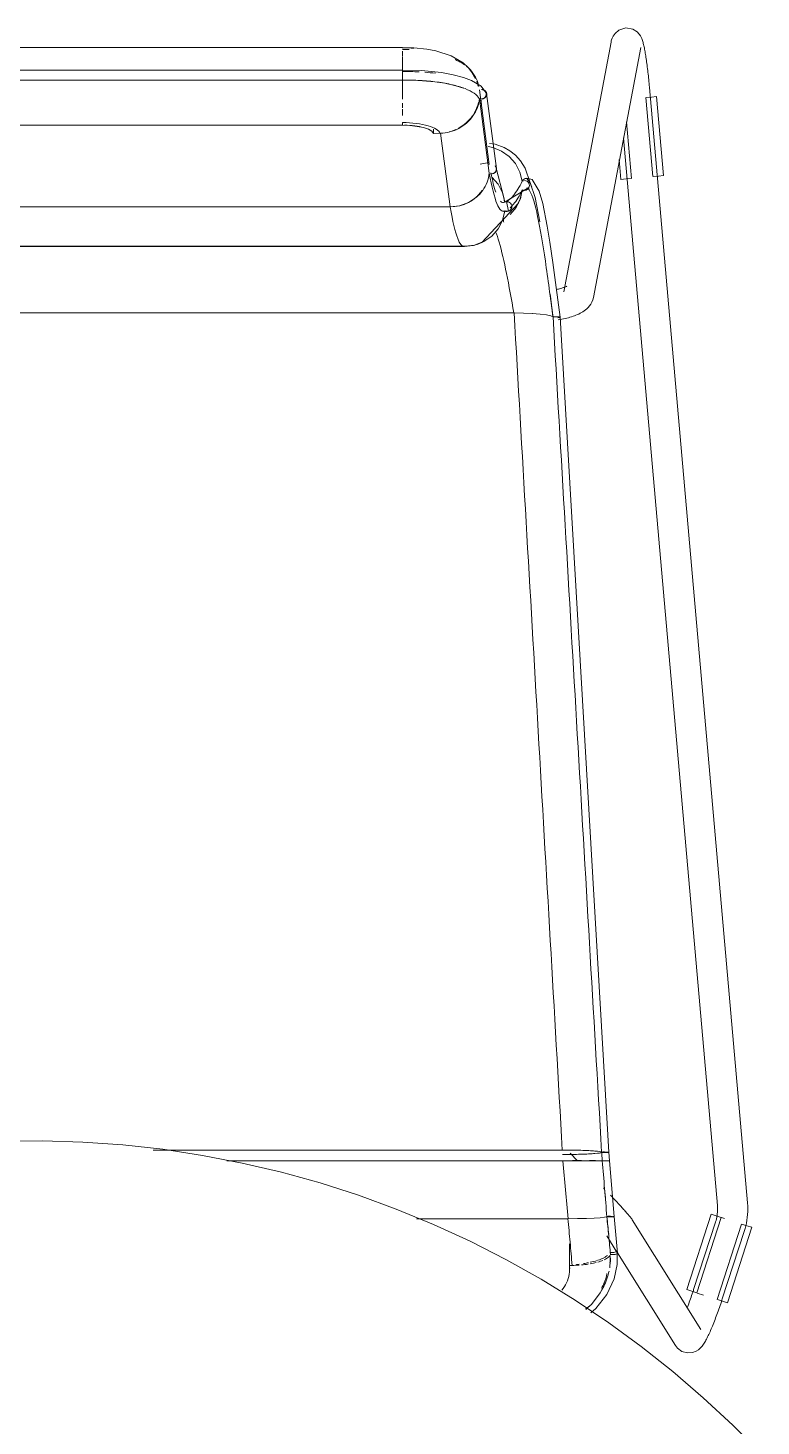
# Model space of a CAD drawing. Header units: millimetres. Extents: x 79795 to 317870, y -36033 to 97293.
# Drawn here: x 230289 to 230580, y 31346 to 31902 of the extents above; entities that cross this region are included whole.
import ezdxf

# ---------------------------------------------------------------- set-up
doc = ezdxf.new("R2010")
doc.units = ezdxf.units.MM
doc.header["$MEASUREMENT"] = 0
doc.layers.add('I-FURN', color=8, linetype='CONTINUOUS', lineweight=9)

msp = doc.modelspace()

# ---------------------------------------------------------------- linework, layer by layer
at = {"layer": 'I-FURN'}
for p, q in [((230524.03, 31900.78), (230526.78, 31901.61)), ((230526.78, 31901.61), (230529.54, 31901.13)), ((230520.98, 31896.43), (230520.89, 31896.02)), ((230521.12, 31896.95), (230520.98, 31896.43)), ((230521.33, 31897.57), (230521.12, 31896.95)), ((230521.71, 31898.37), (230521.33, 31897.57)), ((230522.45, 31899.45), (230521.71, 31898.37)), ((230524.03, 31900.78), (230522.45, 31899.45)), ((230529.54, 31901.13), (230531.2, 31900.09)), ((230531.2, 31900.09), (230532.05, 31899.18)), ((230532.05, 31899.18), (230532.53, 31898.47)), ((230532.53, 31898.47), (230532.83, 31897.91)), ((230532.83, 31897.91), (230533.05, 31897.44)), ((230533.05, 31897.44), (230533.22, 31897.01)), ((230533.22, 31897.01), (230533.36, 31896.61)), ((230533.36, 31896.61), (230533.48, 31896.21)), ((230533.48, 31896.21), (230533.6, 31895.82)), ((230437.99, 31893.83), (230143.14, 31893.83)), ((230442.51, 31893.75), (230437.99, 31893.83)), ((230437.99, 31893.66), (230437.99, 31893.83)), ((230437.99, 31893.81), (230437.99, 31893.53)), ((230437.99, 31892.34), (230437.99, 31890.59)), ((230447.71, 31893.23), (230442.51, 31893.75)), ((230451.21, 31892.58), (230447.71, 31893.23)), ((230457.36, 31890.56), (230451.21, 31892.58)), ((230462.08, 31887.69), (230457.36, 31890.56)), ((230520.89, 31896.02), (230502.08, 31796.73)), ((230513.87, 31794.49), (230532.68, 31893.78)), ((230533.6, 31895.82), (230533.71, 31895.41)), ((230533.71, 31895.41), (230533.81, 31895)), ((230533.81, 31895), (230533.91, 31894.57)), ((230533.91, 31894.57), (230534.01, 31894.13)), ((230534.01, 31894.13), (230534.11, 31893.67)), ((230534.11, 31893.67), (230534.2, 31893.19)), ((230534.2, 31893.19), (230534.3, 31892.7)), ((230534.3, 31892.7), (230534.39, 31892.18)), ((230534.39, 31892.18), (230534.48, 31891.65)), ((230534.48, 31891.65), (230534.58, 31891.1)), ((230534.58, 31891.1), (230534.67, 31890.53)), ((230534.67, 31890.53), (230534.76, 31889.94)), ((230437.99, 31890.31), (230437.99, 31884.55)), ((230437.99, 31887.72), (230437.99, 31888.47)), ((230437.99, 31884.55), (230437.99, 31887.58)), ((230464.06, 31885.85), (230462.08, 31887.69)), ((230465.73, 31883.78), (230464.06, 31885.85)), ((230534.76, 31889.94), (230534.85, 31889.34)), ((230534.85, 31889.34), (230534.94, 31888.72)), ((230534.94, 31888.72), (230535.03, 31888.09)), ((230535.03, 31888.09), (230535.12, 31887.44)), ((230535.12, 31887.44), (230535.21, 31886.77)), ((230535.21, 31886.77), (230535.3, 31886.1)), ((230535.3, 31886.1), (230535.38, 31885.41)), ((230535.38, 31885.41), (230535.47, 31884.71)), ((230437.99, 31884.79), (230143.14, 31884.79)), ((230143.14, 31880.83), (230437.99, 31880.83)), ((230445.55, 31884.65), (230437.99, 31884.79)), ((230437.99, 31884.72), (230437.99, 31884.79)), ((230437.99, 31884.79), (230437.99, 31880.94)), ((230437.99, 31884.53), (230437.99, 31884.72)), ((230437.99, 31884.22), (230437.99, 31884.53)), ((230437.99, 31883.83), (230437.99, 31884.22)), ((230437.99, 31883.38), (230437.99, 31883.83)), ((230437.99, 31882.89), (230437.99, 31883.38)), ((230437.99, 31882.39), (230437.99, 31882.89)), ((230437.99, 31881.91), (230437.99, 31882.39)), ((230437.99, 31881.5), (230437.99, 31881.91)), ((230437.99, 31881.17), (230437.99, 31881.5)), ((230437.99, 31880.94), (230437.99, 31881.17)), ((230437.99, 31877.05), (230437.99, 31880.86)), ((230437.99, 31880.86), (230437.99, 31877.05)), ((230444.21, 31880.75), (230437.99, 31880.83)), ((230450.78, 31880.22), (230444.21, 31880.75)), ((230453.43, 31883.85), (230445.55, 31884.65)), ((230454.79, 31879.63), (230450.78, 31880.22)), ((230458.15, 31882.98), (230453.43, 31883.85)), ((230459.22, 31878.66), (230454.79, 31879.63)), ((230462.19, 31881.9), (230458.15, 31882.98)), ((230465.36, 31880.71), (230462.19, 31881.9)), ((230469.19, 31878.41), (230465.36, 31880.71)), ((230467.06, 31881.52), (230465.73, 31883.78)), ((230535.47, 31884.71), (230535.55, 31884)), ((230535.55, 31884), (230535.63, 31883.29)), ((230535.63, 31883.29), (230535.71, 31882.56)), ((230535.71, 31882.56), (230535.79, 31881.83)), ((230535.79, 31881.83), (230535.87, 31881.09)), ((230535.87, 31881.09), (230535.94, 31880.34)), ((230535.94, 31880.34), (230536.01, 31879.59)), ((230536.01, 31879.59), (230536.08, 31878.84)), ((230437.99, 31876.85), (230437.99, 31873.3)), ((230462.66, 31877.57), (230459.22, 31878.66)), ((230468.6, 31877.08), (230472.44, 31847.39)), ((230471.08, 31876.02), (230469.19, 31878.41)), ((230471.44, 31875.52), (230475.29, 31845.75)), ((230534.75, 31873.96), (230537.51, 31842.54)), ((230534.87, 31873.97), (230536.93, 31874.15)), ((230536.08, 31878.84), (230536.15, 31878.09)), ((230536.15, 31878.09), (230536.16, 31877.93)), ((230575.11, 31434.61), (230536.16, 31877.93)), ((230536.93, 31874.15), (230538.98, 31874.33)), ((230538.98, 31874.33), (230541.74, 31842.92)), ((230437.99, 31871.67), (230437.99, 31869.83)), ((230437.99, 31869.31), (230437.99, 31866.84)), ((230472.46, 31843.84), (230468.62, 31873.54)), ((230469.37, 31871.11), (230469.06, 31873.55)), ((230437.99, 31862.99), (230143.14, 31862.99)), ((230143.14, 31862.93), (230437.99, 31862.93)), ((230437.99, 31862.93), (230441.02, 31862.82)), ((230441.02, 31862.82), (230443.88, 31862.5)), ((230529.06, 31841.8), (230527.08, 31864.28)), ((230443.88, 31862.5), (230446.37, 31861.99)), ((230446.37, 31861.99), (230448.35, 31861.32)), ((230448.35, 31861.32), (230449.7, 31860.53)), ((230449.7, 31860.53), (230450.34, 31859.67)), ((230450.34, 31859.67), (230450.34, 31861.34)), ((230450.34, 31859.67), (230453.06, 31859.74)), ((230453.06, 31859.74), (230456.92, 31830.46)), ((230525.88, 31857.91), (230563.16, 31433.56)), ((230472.09, 31854.45), (230473.84, 31854.08)), ((230473.84, 31854.08), (230472.1, 31854.45)), ((230474.83, 31855.42), (230472.56, 31855.71)), ((230477.36, 31852.68), (230473.84, 31854.08)), ((230478.43, 31854.13), (230474.83, 31855.42)), ((230480.44, 31850.51), (230477.36, 31852.68)), ((230480.7, 31852.78), (230478.43, 31854.13)), ((230482.87, 31851.01), (230480.7, 31852.78)), ((230472.32, 31848.17), (230468.83, 31847.48)), ((230475.06, 31846.42), (230474.76, 31846.81)), ((230475.24, 31845.98), (230475.06, 31846.42)), ((230482.92, 31847.68), (230480.44, 31850.51)), ((230484.86, 31848.76), (230482.87, 31851.01)), ((230484.66, 31844.36), (230482.92, 31847.68)), ((230486.68, 31845.94), (230484.86, 31848.76)), ((230524.13, 31849.33), (230524.83, 31841.43)), ((230472.94, 31843.68), (230473.43, 31843.65)), ((230473.43, 31843.65), (230473.92, 31843.73)), ((230475.96, 31839.47), (230473.45, 31842.35)), ((230473.92, 31843.73), (230474.38, 31843.92)), ((230474.38, 31843.92), (230474.76, 31844.22)), ((230474.76, 31844.22), (230475.05, 31844.6)), ((230475.05, 31844.6), (230475.24, 31845.04)), ((230475.31, 31845.51), (230475.24, 31845.98)), ((230475.24, 31845.04), (230475.31, 31845.51)), ((230475.28, 31845.83), (230478.25, 31834.21)), ((230485.56, 31840.73), (230484.66, 31844.36)), ((230485.56, 31840.73), (230486.03, 31840.9)), ((230486.03, 31840.9), (230485.56, 31840.73)), ((230487.38, 31841.95), (230486.47, 31841.65)), ((230486.53, 31840.94), (230487.02, 31840.86)), ((230487.03, 31840.86), (230486.53, 31840.94)), ((230490.67, 31834.22), (230486.68, 31845.94)), ((230487.02, 31840.86), (230487.48, 31840.67)), ((230487.48, 31840.67), (230487.03, 31840.86)), ((230489.57, 31841.42), (230487.38, 31841.95)), ((230487.48, 31840.67), (230487.87, 31840.36)), ((230487.87, 31840.36), (230487.48, 31840.67)), ((230492.34, 31836.78), (230489.57, 31841.42)), ((230526.87, 31841.61), (230524.83, 31841.43)), ((230528.93, 31841.79), (230526.87, 31841.61)), ((230539.69, 31842.74), (230537.63, 31842.56)), ((230541.74, 31842.92), (230539.69, 31842.74)), ((230467.35, 31834.34), (230469.83, 31837.08)), ((230477.71, 31836.08), (230475.96, 31839.47)), ((230478.61, 31832.36), (230477.71, 31836.08)), ((230488.24, 31838.17), (230478.85, 31832.47)), ((230485.61, 31837.25), (230484.82, 31833.63)), ((230484.83, 31833.63), (230485.61, 31837.25)), ((230486.09, 31837.1), (230485.61, 31837.25)), ((230485.61, 31837.25), (230486.09, 31837.09)), ((230486.59, 31837.07), (230486.09, 31837.1)), ((230486.09, 31837.09), (230486.59, 31837.06)), ((230487.08, 31837.16), (230486.59, 31837.07)), ((230486.59, 31837.06), (230487.08, 31837.15)), ((230487.53, 31837.36), (230487.08, 31837.16)), ((230487.08, 31837.15), (230487.53, 31837.36)), ((230487.91, 31837.68), (230487.53, 31837.36)), ((230487.53, 31837.36), (230487.91, 31837.68)), ((230487.87, 31840.36), (230488.17, 31839.97)), ((230488.17, 31839.97), (230487.87, 31840.36)), ((230488.19, 31838.08), (230487.91, 31837.68)), ((230487.91, 31837.68), (230488.2, 31838.08)), ((230488.17, 31839.97), (230488.36, 31839.51)), ((230488.37, 31839.51), (230488.17, 31839.97)), ((230488.38, 31838.54), (230488.19, 31838.08)), ((230488.2, 31838.08), (230488.38, 31838.54)), ((230488.36, 31839.51), (230488.44, 31839.03)), ((230488.44, 31839.03), (230488.37, 31839.51)), ((230488.44, 31839.03), (230488.38, 31838.54)), ((230488.38, 31838.54), (230488.44, 31839.03)), ((230493.75, 31831.79), (230492.34, 31836.78)), ((230456.92, 31830.46), (230124.21, 31830.46)), ((230124.21, 31830.46), (230456.92, 31830.46)), ((230456.92, 31830.46), (230460.69, 31830.94)), ((230460.69, 31830.94), (230464.23, 31832.26)), ((230464.23, 31832.26), (230467.35, 31834.34)), ((230484.13, 31831.98), (230469.53, 31816.28)), ((230478.25, 31834.21), (230478.57, 31832.34)), ((230478.29, 31834.18), (230478.6, 31832.36)), ((230478.6, 31832.36), (230479.07, 31832.52)), ((230479.08, 31832.53), (230478.61, 31832.36)), ((230479.07, 31832.52), (230479.57, 31832.56)), ((230479.57, 31832.56), (230479.08, 31832.53)), ((230480.12, 31828.76), (230479.28, 31832.65)), ((230479.57, 31832.56), (230480.06, 31832.48)), ((230480.06, 31832.48), (230479.57, 31832.56)), ((230480.06, 31832.48), (230480.51, 31832.28)), ((230480.52, 31832.28), (230480.06, 31832.48)), ((230480.51, 31832.28), (230480.89, 31831.96)), ((230480.9, 31831.96), (230480.52, 31832.28)), ((230483.18, 31830.31), (230480.79, 31827.47)), ((230480.79, 31827.47), (230483.19, 31830.31)), ((230480.89, 31831.96), (230481.19, 31831.56)), ((230481.19, 31829.66), (230480.89, 31829.26)), ((230481.19, 31831.56), (230480.9, 31831.96)), ((230480.9, 31829.25), (230481.19, 31829.66)), ((230481.19, 31831.56), (230481.38, 31831.1)), ((230481.38, 31831.1), (230481.19, 31831.56)), ((230481.38, 31830.12), (230481.19, 31829.66)), ((230481.19, 31829.66), (230481.38, 31830.12)), ((230481.38, 31831.1), (230481.44, 31830.61)), ((230481.45, 31830.61), (230481.38, 31831.1)), ((230481.44, 31830.61), (230481.38, 31830.12)), ((230481.38, 31830.12), (230481.45, 31830.61)), ((230484.82, 31833.63), (230483.18, 31830.31)), ((230483.19, 31830.31), (230484.83, 31833.63)), ((230492.57, 31824.56), (230490.67, 31834.22)), ((230495.55, 31822.77), (230493.75, 31831.79)), ((230477.71, 31825.14), (230475.95, 31821.75)), ((230475.96, 31821.75), (230477.71, 31825.14)), ((230480.42, 31828.89), (230477.54, 31828.84)), ((230477.71, 31825.14), (230478.61, 31828.86)), ((230479.07, 31828.7), (230478.6, 31828.86)), ((230478.61, 31828.86), (230479.08, 31828.69)), ((230479.57, 31828.66), (230479.07, 31828.7)), ((230479.08, 31828.69), (230479.57, 31828.66)), ((230480.06, 31828.74), (230479.57, 31828.66)), ((230479.57, 31828.66), (230480.06, 31828.74)), ((230480.51, 31828.94), (230480.06, 31828.74)), ((230480.06, 31828.74), (230480.52, 31828.94)), ((230480.89, 31829.26), (230480.51, 31828.94)), ((230480.52, 31828.94), (230480.9, 31829.25)), ((230473.45, 31818.88), (230470.31, 31816.71)), ((230470.32, 31816.7), (230473.45, 31818.87)), ((230475.95, 31821.75), (230473.45, 31818.88)), ((230473.45, 31818.87), (230475.96, 31821.75)), ((230496.58, 31816.45), (230495.55, 31822.77)), ((230462.95, 31814.87), (230118.17, 31814.87)), ((230118.17, 31814.87), (230462.95, 31814.87)), ((230118.71, 31814.71), (230423.51, 31814.71)), ((230423.51, 31814.71), (230462.42, 31814.71)), ((230466.16, 31815.15), (230462.41, 31814.71)), ((230466.74, 31815.34), (230462.95, 31814.87)), ((230462.95, 31814.87), (230466.74, 31815.34)), ((230470.63, 31816.88), (230466.16, 31815.15)), ((230470.31, 31816.71), (230466.74, 31815.34)), ((230466.74, 31815.34), (230470.32, 31816.7)), ((230469.53, 31816.28), (230467.6, 31815.58)), ((230497.77, 31808.43), (230496.58, 31816.45)), ((230499.12, 31798.5), (230497.77, 31808.43)), ((230499.53, 31797.75), (230499.04, 31797.65)), ((230500.68, 31786.65), (230499.12, 31798.5)), ((230500, 31797.85), (230499.53, 31797.75)), ((230500.45, 31797.96), (230500, 31797.85)), ((230500.87, 31798.06), (230500.45, 31797.96)), ((230501.26, 31798.17), (230500.87, 31798.06)), ((230501.63, 31798.28), (230501.26, 31798.17)), ((230501.96, 31798.39), (230501.63, 31798.28)), ((230502.27, 31798.49), (230501.96, 31798.39)), ((230502.54, 31798.59), (230502.27, 31798.49)), ((230502.77, 31798.69), (230502.54, 31798.59)), ((230502.96, 31798.78), (230502.77, 31798.69)), ((230503.11, 31798.85), (230502.96, 31798.78)), ((230503.2, 31798.9), (230503.11, 31798.85)), ((230503.27, 31798.94), (230503.2, 31798.9)), ((230503.3, 31798.96), (230503.27, 31798.94)), ((230511.82, 31790.54), (230511.3, 31790.02)), ((230512.33, 31791.13), (230511.82, 31790.54)), ((230512.81, 31791.82), (230512.33, 31791.13)), ((230513.25, 31792.61), (230512.81, 31791.82)), ((230513.61, 31793.51), (230513.25, 31792.61)), ((230513.87, 31794.49), (230513.61, 31793.51)), ((230482.26, 31788.36), (230098.86, 31788.36)), ((230098.86, 31788.36), (230482.26, 31788.36)), ((230486.03, 31788.31), (230482.26, 31788.36)), ((230482.34, 31788.36), (230486.03, 31788.31)), ((230489.56, 31788.15), (230486.03, 31788.31)), ((230486.09, 31788.3), (230489.57, 31788.15)), ((230492.67, 31787.91), (230489.56, 31788.15)), ((230489.61, 31788.15), (230492.67, 31787.91)), ((230495.16, 31787.6), (230492.67, 31787.91)), ((230492.7, 31787.91), (230495.16, 31787.6)), ((230496.91, 31787.24), (230495.16, 31787.6)), ((230495.17, 31787.6), (230496.91, 31787.23)), ((230497.81, 31786.83), (230496.91, 31787.24)), ((230496.91, 31787.23), (230497.81, 31786.84)), ((230498.28, 31786.85), (230497.81, 31786.83)), ((230497.81, 31786.84), (230498.28, 31786.85)), ((230498.78, 31786.86), (230498.28, 31786.85)), ((230498.28, 31786.85), (230498.78, 31786.86)), ((230499.27, 31786.85), (230498.78, 31786.86)), ((230498.78, 31786.86), (230499.28, 31786.85)), ((230499.73, 31786.83), (230499.27, 31786.85)), ((230499.28, 31786.85), (230499.73, 31786.83)), ((230500.11, 31786.79), (230499.73, 31786.83)), ((230499.73, 31786.83), (230500.12, 31786.79)), ((230499.76, 31786.46), (230500.14, 31786.5)), ((230500.14, 31786.5), (230499.76, 31786.46)), ((230500.57, 31785.74), (230499.87, 31785.62)), ((230500.41, 31786.75), (230500.11, 31786.79)), ((230500.12, 31786.79), (230500.41, 31786.75)), ((230500.14, 31786.5), (230500.43, 31786.54)), ((230500.43, 31786.54), (230500.14, 31786.5)), ((230501.27, 31785.86), (230500.57, 31785.74)), ((230500.61, 31786.59), (230500.68, 31786.65)), ((230500.68, 31786.65), (230500.62, 31786.59)), ((230500.68, 31786.65), (230519.97, 31454.74)), ((230501.95, 31786), (230501.27, 31785.86)), ((230502.62, 31786.14), (230501.95, 31786)), ((230503.27, 31786.29), (230502.62, 31786.14)), ((230503.91, 31786.46), (230503.27, 31786.29)), ((230504.54, 31786.63), (230503.91, 31786.46)), ((230505.16, 31786.81), (230504.54, 31786.63)), ((230505.77, 31787), (230505.16, 31786.81)), ((230506.36, 31787.21), (230505.77, 31787)), ((230506.94, 31787.43), (230506.36, 31787.21)), ((230507.51, 31787.67), (230506.94, 31787.43)), ((230508.07, 31787.92), (230507.51, 31787.67)), ((230508.62, 31788.19), (230508.07, 31787.92)), ((230509.16, 31788.48), (230508.62, 31788.19)), ((230509.7, 31788.8), (230509.16, 31788.48)), ((230510.23, 31789.16), (230509.7, 31788.8)), ((230510.77, 31789.56), (230510.23, 31789.16)), ((230511.3, 31790.02), (230510.77, 31789.56)), ((230294.88, 31459.3), (230278.88, 31459.16)), ((230310.87, 31458.81), (230294.88, 31459.3)), ((230326.83, 31457.68), (230310.87, 31458.81)), ((230342.73, 31455.91), (230326.83, 31457.68)), ((230501.51, 31455.63), (230338.92, 31455.63)), ((230338.92, 31455.63), (230501.51, 31455.63)), ((230358.55, 31453.51), (230342.73, 31455.91)), ((230374.26, 31450.47), (230358.55, 31453.51)), ((230505.3, 31455.6), (230501.51, 31455.63)), ((230501.62, 31453.84), (230505.31, 31453.87)), ((230507.57, 31451.32), (230504.64, 31454.37)), ((230508.86, 31455.53), (230505.3, 31455.6)), ((230505.31, 31453.87), (230508.86, 31453.95)), ((230511.99, 31455.4), (230508.86, 31455.53)), ((230508.86, 31453.95), (230511.98, 31454.07)), ((230511.98, 31454.07), (230514.47, 31454.24)), ((230514.49, 31455.24), (230511.99, 31455.4)), ((230514.47, 31454.24), (230516.22, 31454.43)), ((230516.24, 31455.05), (230514.49, 31455.24)), ((230516.22, 31454.43), (230517.12, 31454.64)), ((230517.13, 31454.84), (230516.24, 31455.05)), ((230517.12, 31454.64), (230517.59, 31454.63)), ((230517.6, 31454.85), (230517.13, 31454.84)), ((230517.59, 31454.63), (230518.09, 31454.63)), ((230518.1, 31454.85), (230517.6, 31454.85)), ((230518.09, 31454.63), (230518.58, 31454.63)), ((230518.59, 31454.84), (230518.1, 31454.85)), ((230518.58, 31454.63), (230519.03, 31454.64)), ((230519.04, 31454.83), (230518.59, 31454.84)), ((230519.03, 31454.64), (230519.41, 31454.66)), ((230519.42, 31454.81), (230519.04, 31454.83)), ((230519.41, 31454.66), (230519.71, 31454.68)), ((230519.71, 31454.79), (230519.42, 31454.81)), ((230519.9, 31454.76), (230519.71, 31454.79)), ((230519.71, 31454.68), (230519.9, 31454.71)), ((230519.97, 31454.74), (230519.9, 31454.76)), ((230519.9, 31454.71), (230519.97, 31454.74)), ((230520.24, 31451.38), (230519.97, 31454.74)), ((230501.78, 31451.31), (230368.14, 31451.31)), ((230368.14, 31451.31), (230501.78, 31451.31)), ((230389.83, 31446.81), (230374.26, 31450.47)), ((230405.25, 31442.53), (230389.83, 31446.81)), ((230505.56, 31451.32), (230501.78, 31451.31)), ((230501.78, 31451.31), (230505.57, 31451.32)), ((230505.57, 31451.44), (230509.12, 31451.43)), ((230509.13, 31451.43), (230505.57, 31451.44)), ((230509.13, 31451.32), (230505.57, 31451.32)), ((230505.57, 31451.32), (230509.13, 31451.32)), ((230512.26, 31451.33), (230509.13, 31451.32)), ((230509.13, 31451.32), (230512.27, 31451.33)), ((230512.25, 31451.43), (230514.75, 31451.41)), ((230514.75, 31451.41), (230512.25, 31451.43)), ((230514.76, 31451.34), (230512.27, 31451.33)), ((230512.27, 31451.33), (230514.77, 31451.34)), ((230514.75, 31451.41), (230516.5, 31451.4)), ((230516.5, 31451.4), (230514.75, 31451.41)), ((230516.51, 31451.36), (230514.77, 31451.34)), ((230514.77, 31451.34), (230516.52, 31451.36)), ((230517.4, 31451.37), (230516.51, 31451.36)), ((230516.52, 31451.36), (230517.4, 31451.37)), ((230517.4, 31451.38), (230517.86, 31451.39)), ((230517.87, 31451.39), (230517.4, 31451.38)), ((230517.87, 31451.37), (230517.4, 31451.37)), ((230517.4, 31451.37), (230517.87, 31451.37)), ((230517.86, 31451.39), (230518.36, 31451.39)), ((230518.36, 31451.39), (230517.87, 31451.39)), ((230518.37, 31451.37), (230517.87, 31451.37)), ((230517.87, 31451.37), (230518.37, 31451.37)), ((230518.36, 31451.39), (230518.85, 31451.39)), ((230518.86, 31451.39), (230518.36, 31451.39)), ((230518.86, 31451.37), (230518.37, 31451.37)), ((230518.37, 31451.37), (230518.86, 31451.37)), ((230518.85, 31451.39), (230519.3, 31451.38)), ((230519.31, 31451.38), (230518.86, 31451.39)), ((230519.31, 31451.37), (230518.86, 31451.37)), ((230518.86, 31451.37), (230519.31, 31451.37)), ((230519.3, 31451.38), (230519.69, 31451.38)), ((230519.69, 31451.38), (230519.31, 31451.38)), ((230519.69, 31451.37), (230519.31, 31451.37)), ((230519.31, 31451.37), (230519.7, 31451.37)), ((230519.69, 31451.38), (230519.98, 31451.38)), ((230519.99, 31451.38), (230519.69, 31451.38)), ((230519.98, 31451.37), (230519.69, 31451.37)), ((230519.7, 31451.37), (230519.99, 31451.37)), ((230519.98, 31451.38), (230520.17, 31451.38)), ((230520.17, 31451.38), (230519.98, 31451.37)), ((230519.99, 31451.37), (230520.18, 31451.38)), ((230520.17, 31451.38), (230519.99, 31451.38)), ((230520.17, 31451.38), (230520.24, 31451.38)), ((230520.24, 31451.38), (230520.17, 31451.38)), ((230520.24, 31451.38), (230520.17, 31451.38)), ((230520.18, 31451.38), (230520.24, 31451.38)), ((230520.24, 31451.38), (230522.07, 31429.18)), ((230420.48, 31437.64), (230405.25, 31442.53)), ((230518.34, 31440.13), (230517.85, 31440.64)), ((230435.5, 31432.14), (230420.48, 31437.64)), ((230521.15, 31437.16), (230520.7, 31437.65)), ((230521.6, 31436.69), (230521.15, 31437.16)), ((230522.04, 31436.22), (230521.6, 31436.69)), ((230522.47, 31435.75), (230522.04, 31436.22)), ((230522.89, 31435.3), (230522.47, 31435.75)), ((230523.31, 31434.86), (230522.89, 31435.3)), ((230523.71, 31434.42), (230523.31, 31434.86)), ((230450.3, 31426.05), (230435.5, 31432.14)), ((230519.7, 31429.28), (230519.23, 31429.27)), ((230519.23, 31429.27), (230519.7, 31429.28)), ((230520.2, 31429.28), (230519.7, 31429.28)), ((230519.7, 31429.28), (230520.2, 31429.28)), ((230520.69, 31429.28), (230520.2, 31429.28)), ((230520.2, 31429.28), (230520.69, 31429.28)), ((230524.1, 31434), (230523.71, 31434.42)), ((230524.48, 31433.58), (230524.1, 31434)), ((230524.85, 31433.18), (230524.48, 31433.58)), ((230525.21, 31432.79), (230524.85, 31433.18)), ((230525.55, 31432.41), (230525.21, 31432.79)), ((230525.88, 31432.05), (230525.55, 31432.41)), ((230526.2, 31431.7), (230525.88, 31432.05)), ((230526.5, 31431.36), (230526.2, 31431.7)), ((230526.78, 31431.04), (230526.5, 31431.36)), ((230527.06, 31430.73), (230526.78, 31431.04)), ((230527.31, 31430.44), (230527.06, 31430.73)), ((230527.56, 31430.16), (230527.31, 31430.44)), ((230527.79, 31429.89), (230527.56, 31430.16)), ((230528, 31429.64), (230527.79, 31429.89)), ((230528.2, 31429.4), (230528, 31429.64)), ((230528.39, 31429.17), (230528.2, 31429.4)), ((230560.67, 31430.15), (230550.98, 31400.14)), ((230560.67, 31430.15), (230562.62, 31429.52)), ((230562.62, 31429.52), (230564.59, 31428.88)), ((230563.03, 31429.6), (230562.92, 31428.95)), ((230563.12, 31430.26), (230563.03, 31429.6)), ((230563.18, 31430.92), (230563.12, 31430.26)), ((230563.16, 31433.56), (230563.2, 31432.9)), ((230563.21, 31431.58), (230563.18, 31430.92)), ((230563.2, 31432.9), (230563.22, 31432.24)), ((230563.22, 31432.24), (230563.21, 31431.58)), ((230575.04, 31428.87), (230575.14, 31430)), ((230575.12, 31434.57), (230575.11, 31434.61)), ((230575.19, 31433.43), (230575.12, 31434.57)), ((230575.14, 31430), (230575.21, 31431.15)), ((230575.22, 31432.29), (230575.19, 31433.43)), ((230575.21, 31431.15), (230575.22, 31432.29)), ((230443.6, 31428.35), (230503.72, 31428.35)), ((230503.72, 31428.35), (230443.6, 31428.35)), ((230464.83, 31419.37), (230450.3, 31426.05)), ((230503.72, 31428.35), (230507.48, 31428.37)), ((230507.48, 31428.37), (230503.84, 31428.35)), ((230507.58, 31428.37), (230511.01, 31428.45)), ((230511.02, 31428.45), (230507.58, 31428.37)), ((230511.01, 31428.45), (230514.11, 31428.56)), ((230514.12, 31428.56), (230511.08, 31428.45)), ((230514.11, 31428.56), (230516.59, 31428.71)), ((230516.59, 31428.71), (230514.16, 31428.56)), ((230516.59, 31428.71), (230518.33, 31428.89)), ((230518.33, 31428.89), (230516.61, 31428.71)), ((230518.33, 31428.89), (230519.22, 31429.08)), ((230519.22, 31429.08), (230518.33, 31428.89)), ((230519.22, 31429.08), (230519.69, 31429.08)), ((230519.69, 31429.08), (230519.22, 31429.08)), ((230519.69, 31429.08), (230520.19, 31429.07)), ((230520.18, 31429.07), (230519.69, 31429.08)), ((230520.67, 31429.08), (230520.18, 31429.07)), ((230520.19, 31429.07), (230520.68, 31429.08)), ((230521.13, 31429.09), (230520.67, 31429.08)), ((230520.68, 31429.08), (230521.13, 31429.09)), ((230521.14, 31429.26), (230520.69, 31429.28)), ((230520.69, 31429.28), (230521.14, 31429.26)), ((230521.13, 31429.09), (230521.52, 31429.11)), ((230521.51, 31429.11), (230521.13, 31429.09)), ((230521.81, 31429.13), (230521.51, 31429.11)), ((230521.52, 31429.25), (230521.81, 31429.23)), ((230521.52, 31429.11), (230521.81, 31429.13)), ((230521.82, 31429.23), (230521.53, 31429.25)), ((230521.81, 31429.23), (230522, 31429.2)), ((230521.81, 31429.13), (230522, 31429.15)), ((230522.01, 31429.2), (230521.82, 31429.23)), ((230522, 31429.2), (230522.07, 31429.18)), ((230522, 31429.15), (230522.07, 31429.18)), ((230522.07, 31429.18), (230522, 31429.15)), ((230522.07, 31429.18), (230522.01, 31429.2)), ((230522.07, 31429.18), (230523.49, 31414.69)), ((230528.57, 31428.94), (230528.39, 31429.17)), ((230528.75, 31428.72), (230528.57, 31428.94)), ((230528.92, 31428.49), (230528.75, 31428.72)), ((230529.1, 31428.23), (230528.92, 31428.49)), ((230529.32, 31427.91), (230529.1, 31428.23)), ((230556.62, 31384.33), (230529.32, 31427.91)), ((230562.41, 31427), (230553.7, 31400.19)), ((230555.02, 31398.83), (230564.71, 31428.84)), ((230562.42, 31427.03), (230562.41, 31427)), ((230562.61, 31427.66), (230562.42, 31427.03)), ((230562.78, 31428.3), (230562.61, 31427.66)), ((230562.92, 31428.95), (230562.78, 31428.3)), ((230572.78, 31426.23), (230563.09, 31396.23)), ((230564.81, 31428.81), (230565.97, 31428.43)), ((230576.83, 31424.93), (230567.14, 31394.92)), ((230572.9, 31426.2), (230574.87, 31425.56)), ((230573.83, 31423.3), (230574.16, 31424.39)), ((230574.16, 31424.39), (230574.44, 31425.49)), ((230574.44, 31425.49), (230574.69, 31426.61)), ((230574.69, 31426.61), (230574.88, 31427.74)), ((230574.87, 31425.56), (230576.83, 31424.93)), ((230574.88, 31427.74), (230575.04, 31428.87)), ((230479.09, 31412.11), (230464.83, 31419.37)), ((230504.43, 31408.55), (230504.43, 31418.31)), ((230519.15, 31421.54), (230523.19, 31415.09)), ((230565.11, 31396.48), (230573.83, 31423.3)), ((230523.28, 31410.12), (230523.37, 31415.58)), ((230523.42, 31414.72), (230546.45, 31377.95)), ((230493.05, 31404.29), (230479.09, 31412.11)), ((230505.42, 31409.79), (230504.37, 31409.79)), ((230522.07, 31404.47), (230523.28, 31410.12)), ((230506.68, 31395.92), (230493.05, 31404.29)), ((230516.59, 31398.86), (230518.5, 31402.55)), ((230519.17, 31398.16), (230522.07, 31404.47)), ((230513.09, 31394.29), (230516.59, 31398.86)), ((230514.83, 31392.63), (230519.17, 31398.16)), ((230552.93, 31399.51), (230550.98, 31400.14)), ((230552.2, 31395.77), (230552.43, 31396.44)), ((230552.43, 31396.44), (230552.67, 31397.11)), ((230552.67, 31397.11), (230552.9, 31397.79)), ((230552.9, 31397.79), (230553.14, 31398.48)), ((230554.91, 31398.87), (230552.93, 31399.51)), ((230553.14, 31398.48), (230553.37, 31399.17)), ((230553.37, 31399.17), (230553.59, 31399.86)), ((230553.59, 31399.86), (230553.7, 31400.19)), ((230555.12, 31398.8), (230557.6, 31398)), ((230565.18, 31395.55), (230563.21, 31396.19)), ((230564.72, 31395.28), (230564.96, 31396.02)), ((230564.96, 31396.02), (230565.11, 31396.48)), ((230519.97, 31387), (230506.68, 31395.92)), ((230510.75, 31392.33), (230513.09, 31394.29)), ((230512.78, 31390.98), (230514.83, 31392.63)), ((230551.26, 31393.21), (230551.49, 31393.83)), ((230551.49, 31393.83), (230551.73, 31394.47)), ((230551.73, 31394.47), (230551.96, 31395.12)), ((230551.96, 31395.12), (230552.2, 31395.77)), ((230562.96, 31390.24), (230563.21, 31390.94)), ((230563.21, 31390.94), (230563.47, 31391.65)), ((230563.47, 31391.65), (230563.72, 31392.36)), ((230563.72, 31392.36), (230563.97, 31393.09)), ((230563.97, 31393.09), (230564.22, 31393.81)), ((230564.22, 31393.81), (230564.47, 31394.55)), ((230564.47, 31394.55), (230564.72, 31395.28)), ((230567.14, 31394.92), (230565.18, 31395.55)), ((230532.89, 31377.57), (230519.97, 31387)), ((230560.7, 31384.51), (230560.94, 31385.08)), ((230560.94, 31385.08), (230561.19, 31385.68)), ((230561.19, 31385.68), (230561.44, 31386.29)), ((230561.44, 31386.29), (230561.69, 31386.92)), ((230561.69, 31386.92), (230561.94, 31387.56)), ((230561.94, 31387.56), (230562.2, 31388.21)), ((230562.2, 31388.21), (230562.45, 31388.88)), ((230562.45, 31388.88), (230562.7, 31389.55)), ((230562.7, 31389.55), (230562.96, 31390.24)), ((230558.13, 31379.27), (230558.36, 31379.66)), ((230558.36, 31379.66), (230558.59, 31380.08)), ((230558.59, 31380.08), (230558.82, 31380.5)), ((230558.82, 31380.5), (230559.05, 31380.94)), ((230559.05, 31380.94), (230559.28, 31381.4)), ((230559.28, 31381.4), (230559.51, 31381.87)), ((230559.51, 31381.87), (230559.74, 31382.36)), ((230559.74, 31382.36), (230559.98, 31382.87)), ((230559.98, 31382.87), (230560.22, 31383.4)), ((230560.22, 31383.4), (230560.46, 31383.94)), ((230560.46, 31383.94), (230560.7, 31384.51)), ((230545.42, 31367.62), (230532.89, 31377.57)), ((230547.35, 31376.83), (230546.45, 31377.95)), ((230547.35, 31376.83), (230549.08, 31375.61)), ((230549.08, 31375.61), (230551.31, 31375.02)), ((230551.31, 31375.02), (230553.28, 31375.19)), ((230553.28, 31375.19), (230554.66, 31375.72)), ((230554.66, 31375.72), (230555.58, 31376.28)), ((230555.58, 31376.28), (230556.2, 31376.8)), ((230556.2, 31376.8), (230556.67, 31377.27)), ((230556.67, 31377.27), (230557.04, 31377.69)), ((230557.04, 31377.69), (230557.35, 31378.1)), ((230557.35, 31378.1), (230557.63, 31378.49)), ((230557.63, 31378.49), (230557.88, 31378.87)), ((230557.88, 31378.87), (230558.13, 31379.27)), ((230557.55, 31357.18), (230545.42, 31367.62)), ((230569.24, 31346.27), (230557.55, 31357.18)), ((230580.5, 31334.9), (230569.24, 31346.27))]:
    msp.add_line(p, q, dxfattribs=at)
for centre, major_axis, ratio, start_param, end_param in [((230437.99, 31889.55), (-12.4, 0), 0.287441, 4.492176, 4.712389), ((230437.99, 31878.08), (0, -15.75), 0.000004, 0.290246, 0.472486), ((230473.35, 31845.52), (-1.96, 0), 0.955139, 1.359855, 3.903556), ((230456.79, 31845.53), (-15.78, 0), 0.955139, 2.787556, 3.029056), ((230456.79, 31845.53), (-15.78, 0), 0.955139, 1.579038, 2.545717), ((230456.79, 31845.53), (-15.78, 0), 0.955139, 2.545839, 2.787386)]:
    msp.add_ellipse(centre, major_axis=major_axis, ratio=ratio, start_param=start_param, end_param=end_param, dxfattribs=at)
for points in [[(230437.99, 31893.74), (230439.57, 31893.75), (230441.07, 31893.67), (230442.5, 31893.53)], [(230460.22, 31888.42), (230459.78, 31888.63), (230459.32, 31888.84), (230458.86, 31889.02)], [(230462.69, 31886.96), (230461.97, 31887.49), (230461.18, 31887.93), (230460.37, 31888.35)], [(230437.99, 31884.26), (230440.21, 31884.3), (230442.41, 31884.27), (230444.59, 31884.16)], [(230446.8, 31884.02), (230448.27, 31883.91), (230449.73, 31883.76), (230451.14, 31883.58)], [(230467.53, 31880.42), (230467.79, 31879.77), (230467.95, 31879.09), (230468.1, 31878.41)], [(230462.83, 31877.5), (230464.29, 31876.93), (230466.76, 31875.67), (230468.07, 31874.26), (230468.42, 31873.53)], [(230453.06, 31859.74), (230454.35, 31859.78), (230456.85, 31860.14), (230460.45, 31861.55), (230463.6, 31863.75), (230466.13, 31866.58), (230467.89, 31869.92), (230468.47, 31872.3), (230468.62, 31873.54)], [(230468.16, 31872.02), (230467.85, 31870.64), (230467.35, 31869.27), (230466.65, 31868.01)], [(230437.99, 31864.06), (230439.88, 31864.03), (230443.62, 31863.77), (230448.41, 31862.81), (230451.74, 31861.41), (230452.68, 31860.31), (230452.81, 31859.75)], [(230446.37, 31862.04), (230444.31, 31862.59), (230441.6, 31862.87), (230438.82, 31862.97)], [(230465.79, 31866.66), (230464.35, 31864.61), (230462.37, 31862.99), (230460.15, 31861.68)], [(230459.15, 31861.2), (230458.32, 31860.82), (230457.47, 31860.48), (230456.59, 31860.29)], [(230472.46, 31843.84), (230473.49, 31838.34), (230475.53, 31830.28), (230477.58, 31828.31), (230478.6, 31828.86)], [(230473.09, 31844.05), (230473.75, 31840.93), (230474.41, 31838.01), (230475.07, 31836.29)], [(230476.97, 31832.78), (230477.51, 31832.21), (230478.06, 31832.07), (230478.6, 31832.36)], [(230478.05, 31825.8), (230478.1, 31825.33), (230478.16, 31824.86), (230478.21, 31824.39)], [(230462.42, 31814.71), (230462.6, 31814.71), (230462.77, 31814.77), (230462.95, 31814.87)], [(230496.61, 31796.2), (230497.01, 31793.11), (230497.4, 31789.97), (230497.8, 31786.85)], [(230482.34, 31788.36), (230485.54, 31733), (230488.73, 31677.58), (230491.93, 31622.12)], [(230517.13, 31454.84), (230513.91, 31510.24), (230507.47, 31621), (230501.03, 31731.6), (230497.81, 31786.84)], [(230491.93, 31622.12), (230495.12, 31566.66), (230498.32, 31511.16), (230501.51, 31455.63)], [(230517.13, 31454.84), (230517.18, 31454.26), (230517.27, 31453.1), (230517.36, 31451.95), (230517.4, 31451.37)], [(230517.13, 31454.64), (230517.17, 31454.1), (230517.26, 31453.01), (230517.35, 31451.93), (230517.4, 31451.38)], [(230501.78, 31451.31), (230502.12, 31447.48), (230502.46, 31443.65), (230502.81, 31439.82)], [(230519.22, 31429.08), (230518.91, 31432.79), (230518.31, 31440.22), (230517.71, 31447.65), (230517.4, 31451.37)], [(230502.81, 31439.82), (230503.15, 31435.99), (230503.5, 31432.17), (230503.84, 31428.35)], [(230503.72, 31428.35), (230504.03, 31425.21), (230504.62, 31418.96), (230505.16, 31412.82), (230505.42, 31409.79)], [(230519.22, 31429.08), (230519.46, 31426.56), (230519.94, 31421.52), (230520.42, 31416.57), (230520.66, 31414.13)], [(230519.25, 31429.08), (230519.48, 31426.77), (230519.71, 31424.46), (230519.94, 31422.19)], [(230515.65, 31411.85), (230516.46, 31412.12), (230517.27, 31412.41), (230517.83, 31412.7)], [(230518.07, 31412.82), (230518.71, 31413.13), (230519.1, 31413.45), (230519.43, 31413.77)], [(230520.42, 31410.62), (230520.53, 31411.5), (230520.55, 31412.4), (230520.55, 31413.3)], [(230504.37, 31409.79), (230504.42, 31409.29), (230504.44, 31408.78), (230504.43, 31408.27)], [(230508.2, 31409.89), (230507.29, 31409.84), (230506.37, 31409.8), (230505.42, 31409.79)], [(230506.83, 31410.03), (230507.31, 31410.08), (230507.78, 31410.15), (230508.24, 31410.21)], [(230511.77, 31410.26), (230510.92, 31410.14), (230510.05, 31410.02), (230509.13, 31409.96)], [(230509.94, 31410.47), (230510.63, 31410.59), (230511.28, 31410.72), (230511.94, 31410.86)], [(230512.6, 31411.01), (230513.53, 31411.22), (230514.47, 31411.45), (230515.32, 31411.7)], [(230515, 31410.89), (230514.26, 31410.71), (230513.46, 31410.55), (230512.62, 31410.4)], [(230517.66, 31411.76), (230517.07, 31411.51), (230516.41, 31411.28), (230515.67, 31411.07)], [(230520.62, 31412.59), (230520.61, 31411.33), (230520.51, 31410.07), (230520.33, 31408.83)], [(230501.4, 31400.08), (230501.36, 31400.02), (230501.31, 31399.96), (230501.26, 31399.91)], [(230512.16, 31393.47), (230511.73, 31393.06), (230511.27, 31392.66), (230510.81, 31392.28)]]:
    msp.add_open_spline(points, degree=3, dxfattribs=at)
for points, knots in [([(230468.39, 31878.29), (230468.23, 31879.03), (230467.67, 31880.9), (230466.12, 31883.73), (230464.44, 31885.56), (230463.49, 31886.34)], [0.0634811, 0.0634811, 0.0634811, 0.0634811, 0.1666667, 0.3333333, 0.5, 0.5, 0.5, 0.5]), ([(230437.99, 31880.86), (230440.33, 31880.9), (230444.99, 31880.83), (230451.83, 31880.2), (230457.94, 31879.11), (230461.16, 31878.1), (230462.65, 31877.57)], [0.0000052, 0.0000052, 0.0000052, 0.0000052, 0.1666667, 0.3333333, 0.5, 0.6602535, 0.6602535, 0.6602535, 0.6602535]), ([(230469.38, 31877.11), (230469.55, 31877.11), (230469.84, 31877.07), (230470.22, 31876.92), (230470.63, 31876.67), (230471.09, 31876.14), (230471.34, 31875.28), (230471.11, 31874.49), (230470.72, 31873.96), (230470.33, 31873.64), (230470.03, 31873.5), (230469.87, 31873.45)], [-0.875, -0.875, -0.875, -0.875, -0.8125, -0.765625, -0.71875, -0.625, -0.5, -0.375, -0.3125, -0.25, -0.1875, -0.1875, -0.1875, -0.1875]), ([(230469.47, 31873.36), (230469.62, 31873.37), (230469.84, 31873.39), (230470.13, 31873.48), (230470.4, 31873.59), (230470.72, 31873.79), (230471.04, 31874.09), (230471.27, 31874.46), (230471.4, 31874.82), (230471.45, 31875.13), (230471.46, 31875.4), (230471.42, 31875.67), (230471.35, 31875.91), (230471.24, 31876.16), (230471.04, 31876.46), (230470.72, 31876.77), (230470.32, 31876.99), (230469.97, 31877.09), (230469.71, 31877.12), (230469.55, 31877.13), (230469.47, 31877.13)], [0.1111111, 0.1111111, 0.1111111, 0.1111111, 0.1666667, 0.1944444, 0.2222222, 0.2777778, 0.3333333, 0.3888889, 0.4444444, 0.4791667, 0.5138889, 0.5486111, 0.5833333, 0.6180556, 0.6527778, 0.7222222, 0.7916667, 0.8263889, 0.8611111, 0.8888889, 0.8888889, 0.8888889, 0.8888889]), ([(230479.28, 31832.65), (230480.22, 31833.12), (230482.31, 31834.9), (230484.4, 31838.33), (230485.56, 31840.73)], [0.0974617, 0.0974617, 0.0974617, 0.0974617, 0.5, 1, 1, 1, 1]), ([(230485.56, 31840.73), (230486.59, 31842.29), (230487.84, 31842.06), (230489.1, 31839.15), (230489.34, 31838.52)], [0, 0, 0, 0, 0.25, 0.3070827, 0.3070827, 0.3070827, 0.3070827]), ([(230480.73, 31830.12), (230481.19, 31830.51), (230482.82, 31832.18), (230484.45, 31834.84), (230485.61, 31837.25)], [0.3036932, 0.3036932, 0.3036932, 0.3036932, 0.5, 1, 1, 1, 1]), ([(230487.44, 31838.13), (230487.85, 31837.93), (230489.27, 31836.33), (230491.71, 31828.03), (230494.76, 31809.6), (230496.79, 31794.38), (230497.81, 31786.83)], [0.1500589, 0.1500589, 0.1500589, 0.1500589, 0.25, 0.5, 0.75, 1, 1, 1, 1]), ([(230456.92, 31830.46), (230457.92, 31824.74), (230459.76, 31817.1), (230461.59, 31814.71), (230462.41, 31814.71)], [0, 0, 0, 0, 0.5, 0.9107153, 0.9107153, 0.9107153, 0.9107153]), ([(230474.96, 31820.64), (230475.45, 31819.49), (230476.91, 31815.24), (230479.34, 31804.53), (230481.29, 31793.75), (230482.26, 31788.36)], [0.375, 0.375, 0.375, 0.375, 0.5, 0.75, 1, 1, 1, 1]), ([(230501.51, 31455.63), (230502.79, 31455.63), (230505.34, 31455.61), (230508.94, 31455.53), (230512.11, 31455.41), (230515.47, 31455.19), (230516.85, 31454.98), (230517.13, 31454.84)], [-1, -1, -1, -1, -0.833333, -0.666667, -0.5, -0.333333, 0, 0, 0, 0]), ([(230517.13, 31454.64), (230516.84, 31454.49), (230515.44, 31454.28), (230512.09, 31454.07), (230508.93, 31453.94), (230505.37, 31453.86), (230502.87, 31453.84), (230501.62, 31453.84)], [-1, -1, -1, -1, -0.6666667, -0.5, -0.3333333, -0.1666667, -0.003964, -0.003964, -0.003964, -0.003964]), ([(230517.13, 31454.84), (230517.36, 31454.84), (230517.85, 31454.85), (230518.48, 31454.85), (230518.94, 31454.84), (230519.36, 31454.82), (230519.81, 31454.79), (230519.97, 31454.76), (230519.97, 31454.74)], [-1, -1, -1, -1, -0.90625, -0.8125, -0.765625, -0.71875, -0.625, -0.501507, -0.501507, -0.501507, -0.501507]), ([(230519.97, 31454.74), (230519.97, 31454.72), (230519.83, 31454.69), (230519.43, 31454.66), (230519.05, 31454.64), (230518.59, 31454.63), (230518.09, 31454.62), (230517.59, 31454.63), (230517.27, 31454.63), (230517.13, 31454.64)], [-0.5, -0.5, -0.5, -0.5, -0.375, -0.3125, -0.25, -0.1875, -0.125, -0.0625, 0, 0, 0, 0]), ([(230518.72, 31435.38), (230518.59, 31437.03), (230518.14, 31442.36), (230517.7, 31447.69), (230517.4, 31451.38)], [0.2766114, 0.2766114, 0.2766114, 0.2766114, 0.5, 1, 1, 1, 1]), ([(230520.66, 31414.13), (230520.51, 31413.74), (230519.95, 31412.99), (230518.82, 31412.3), (230518.13, 31411.97)], [0, 0, 0, 0, 0.1666667, 0.3309695, 0.3309695, 0.3309695, 0.3309695]), ([(230520.55, 31414.86), (230520.78, 31414.85), (230521.26, 31414.86), (230522.01, 31414.94), (230522.68, 31415.1), (230523.11, 31415.27), (230523.27, 31415.39), (230523.31, 31415.43)], [-1, -1, -1, -1, -0.90625, -0.8125, -0.71875, -0.625, -0.5625, -0.5625, -0.5625, -0.5625]), ([(230523.44, 31414.54), (230523.43, 31414.51), (230523.38, 31414.47), (230523.27, 31414.39), (230523.08, 31414.29), (230522.76, 31414.19), (230522.36, 31414.11), (230522.01, 31414.08), (230521.63, 31414.06), (230521.19, 31414.07), (230520.83, 31414.1), (230520.66, 31414.13)], [0.5555556, 0.5555556, 0.5555556, 0.5555556, 0.5833333, 0.6180556, 0.6527778, 0.7222222, 0.7916667, 0.8263889, 0.8611111, 0.9305556, 1, 1, 1, 1]), ([(230504.37, 31409.79), (230504.59, 31407.41), (230503.96, 31403.81), (230502.03, 31400.81), (230501.26, 31399.9)], [0, 0, 0, 0, 0.3333333, 0.5, 0.5, 0.5, 0.5]), ([(230520.08, 31407.55), (230519.64, 31405.44), (230518.78, 31402.82), (230517.46, 31400.42), (230517.18, 31399.94)], [0.1763318, 0.1763318, 0.1763318, 0.1763318, 0.3333333, 0.3739167, 0.3739167, 0.3739167, 0.3739167]), ([(230517.12, 31400.79), (230517.46, 31401.38), (230518.49, 31403.23), (230518.98, 31405.21), (230519.21, 31406.58)], [0.6175454, 0.6175454, 0.6175454, 0.6175454, 0.6666667, 0.7702374, 0.7702374, 0.7702374, 0.7702374])]:
    msp.add_open_spline(points, degree=3, knots=knots, dxfattribs=at)

doc.saveas('drawing.dxf')
